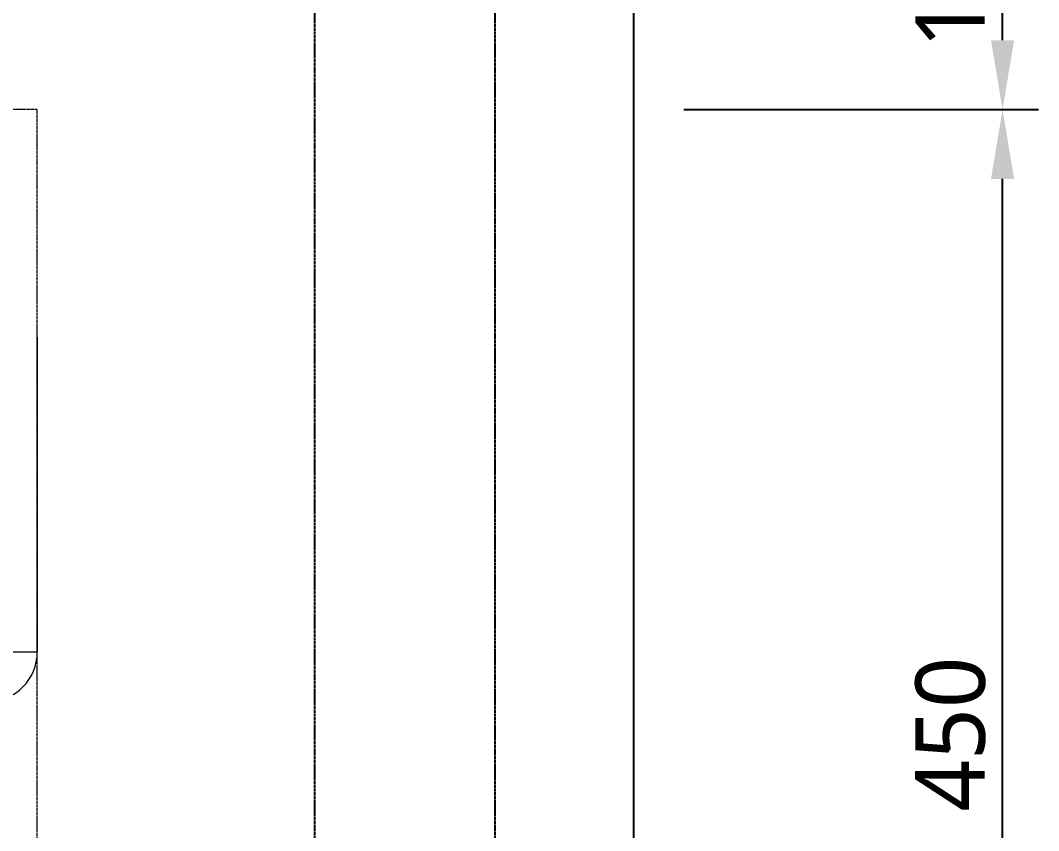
# Model space of a CAD drawing. Header units: millimetres. Extents: x -9013 to 516, y -36629 to 6082.
# Drawn here: x -1254.2 to -887.3, y -2757.4 to -2465.5 of the extents above; entities that cross this region are included whole.
import ezdxf

# ---------------------------------------------------------------- set-up
doc = ezdxf.new("R2010")
doc.units = ezdxf.units.MM
doc.header["$LTSCALE"] = 0.05
doc.linetypes.add('CENTER', pattern=[50.8, 31.75, -6.35, 6.35, -6.35])
doc.linetypes.add('CENTER2', pattern=[28.575, 19.05, -3.175, 3.175, -3.175])
doc.layers.get('0').update_dxf_attribs({"lineweight": 18})
doc.layers.get('Defpoints').update_dxf_attribs({"color": 140, "lineweight": 18})
for name, color, linetype in [('1', 7, 'Continuous'), ('2CONC', 4, 'Continuous'), ('HWAT___5CS', 3, 'CENTER2')]:
    doc.layers.add(name, color=color, linetype=linetype)
doc.layers.add('G-Anno-Std-Cntr', color=1, linetype='CENTER2', lineweight=18)
doc.styles.add('trebuchet_MS', font='trebuc.ttf')
doc.dimstyles.new('MGP', dxfattribs={"dimtxt": 2.5, "dimasz": 2.5, "dimexe": 1.25, "dimexo": 0.625, "dimtad": 1, "dimdec": 0, "dimtxsty": 'trebuchet_MS', "dimcen": 2.5, "dimclrt": 7, "dimadec": 0, "dimazin": 0, "dimtfac": 1, "dimtdec": 0, "dimtmove": 0, "dimatfit": 3, "dimfxl": 1.148294, "dimfxlon": 1, "dimarcsym": 2})

# ---------------------------------------------------------------- blocks, each defined once
blk = doc.blocks.new('gas meter 1')
at = {"layer": '1', "color": 42, "lineweight": 9}
blk.add_lwpolyline([(-6230.2, 3115), (-6230.2, 3001.6)], dxfattribs=at)
at = {"layer": '1', "color": 0, "lineweight": 5}
blk.add_lwpolyline([(-6242.32, 3001.6), (-6230.2, 3001.6)], dxfattribs=at)
at = {"layer": '1', "color": 42, "lineweight": 9}
blk.add_open_spline([(-6248.19, 2983.62), (-6238.02, 2983.62), (-6230.2, 2991.83), (-6230.2, 3001.6)], degree=3, dxfattribs=at)
at = {"layer": 'G-Anno-Std-Cntr'}
blk.add_lwpolyline([(-6480.2, 2746.98), (-6230.2, 2746.98), (-6230.2, 3196.98), (-6480.2, 3196.98)], close=True, dxfattribs=at)
blk = doc.blocks.new('*D289')
at = {"color": 0, "lineweight": -2, "transparency": 16777216}
for p, q in [((-1015.08, -2497.63), (-887.25, -2497.63)), ((-900.25, -2922.63), (-900.25, -2522.63)), ((-1015.08, -2947.63), (-887.25, -2947.63))]:
    blk.add_line(p, q, dxfattribs=at)
at = {"color": 0, "transparency": 16777216}
for points in [[(-904.42, -2522.63), (-896.09, -2522.63), (-900.25, -2497.63)], [(-904.42, -2922.63), (-896.09, -2922.63), (-900.25, -2947.63)]]:
    blk.add_solid(points, dxfattribs=at)
at = {"layer": 'Defpoints', "color": 0, "transparency": 16777216}
for p in [(-1248.14, -2497.63), (-900.25, -2497.63), (-1248.14, -2947.63)]:
    blk.add_point(p, dxfattribs=at)
at = {"color": 7, "transparency": 16777216, "insert": (-918.97, -2722.63), "char_height": 25, "attachment_point": 5, "rotation": 90, "style": 'trebuchet_MS'}
blk.add_mtext('450', dxfattribs=at)
blk = doc.blocks.new('*D290')
at = {"color": 0, "lineweight": -2, "transparency": 16777216}
for p, q in [((-1015.08, -2397.63), (-887.25, -2397.63)), ((-900.25, -2472.63), (-900.25, -2422.63)), ((-1015.08, -2497.63), (-887.25, -2497.63))]:
    blk.add_line(p, q, dxfattribs=at)
at = {"color": 0, "transparency": 16777216}
for points in [[(-904.42, -2422.63), (-896.09, -2422.63), (-900.25, -2397.63)], [(-904.42, -2472.63), (-896.09, -2472.63), (-900.25, -2497.63)]]:
    blk.add_solid(points, dxfattribs=at)
at = {"layer": 'Defpoints', "color": 0, "transparency": 16777216}
for p in [(-1311.63, -2397.63), (-900.25, -2397.63), (-1311.63, -2497.63)]:
    blk.add_point(p, dxfattribs=at)
at = {"color": 7, "transparency": 16777216, "insert": (-918.97, -2447.63), "char_height": 25, "attachment_point": 5, "rotation": 90, "style": 'trebuchet_MS'}
blk.add_mtext('100', dxfattribs=at)

msp = doc.modelspace()

# ---------------------------------------------------------------- linework, layer by layer
at = {"layer": '2CONC', "lineweight": -3}
msp.add_line((-1033.14, -3347.63), (-1033.14, -1297.63), dxfattribs=at)
at = {"layer": 'HWAT___5CS', "color": 2}
for p, q in [((-1148.14, -3347.63), (-1148.14, -1297.63)), ((-1083.14, -3347.63), (-1083.14, -1297.63))]:
    msp.add_line(p, q, dxfattribs=at)

# ---------------------------------------------------------------- block references
at = {"layer": 'G-Anno-Std-Cntr', "color": 7, "linetype": 'CENTER'}
msp.add_blockref('gas meter 1', (4982.06, -5694.61), dxfattribs=at)

# ---------------------------------------------------------------- dimensions: what is measured, and where the dimension line sits
for base, p1, p2, picture, middle in [((-900.25, -2397.63), (-1311.63, -2497.63), (-1311.63, -2397.63), '*D290', (-918.97, -2447.63)), ((-900.25, -2497.63), (-1248.14, -2947.63), (-1248.14, -2497.63), '*D289', (-918.97, -2722.63))]:
    dim = msp.add_linear_dim(base=base, p1=p1, p2=p2, angle=90, dimstyle='MGP', override={"dimscale": 100, "dimtxt": 0.25, "dimasz": 0.25, "dimexe": 0.13, "dimexo": 0.06, "dimgap": 0.06, "dimarcsym": 1})
    dim.commit()
    dim.dimension.update_dxf_attribs({"geometry": picture, "text_midpoint": middle})

doc.saveas('drawing.dxf')
